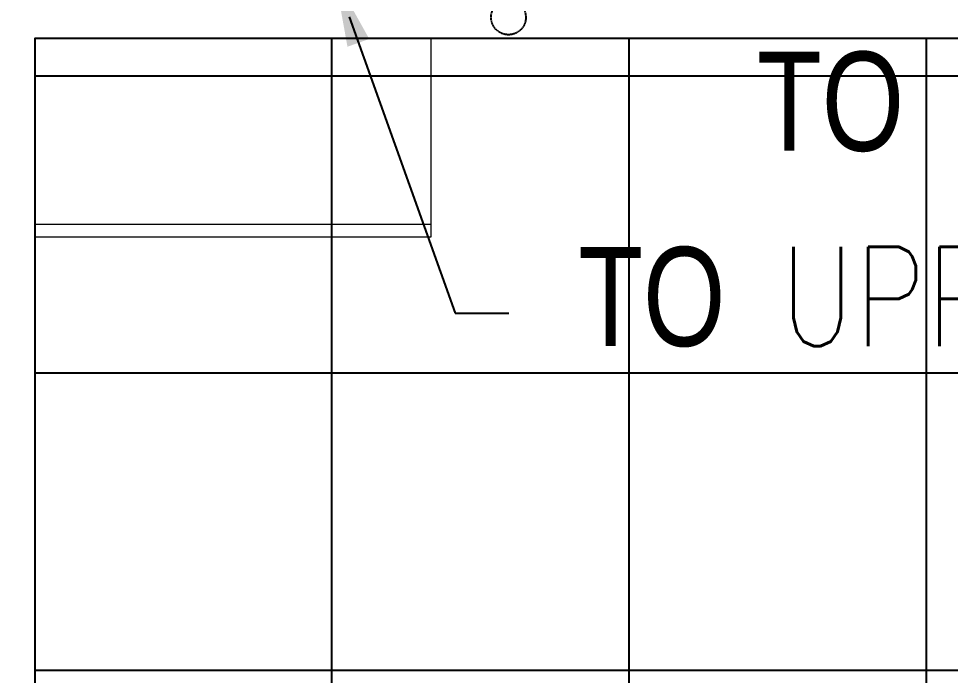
# Model space of a CAD drawing. Extents: x -178977 to 231842, y -29287 to 19916.
# Drawn here: x 39443 to 41324, y 4150 to 5475 of the extents above; entities that cross this region are included whole.
import ezdxf
from ezdxf import colors
from ezdxf.entities.mleader import LeaderData, LeaderLine
from ezdxf.math import Vec2, Vec3

# ---------------------------------------------------------------- set-up
doc = ezdxf.new("R2010")
doc.units = 0
doc.header["$LTSCALE"] = 0.25
doc.linetypes.add('DASHDOT', pattern=[25.4, 12.7, -6.35, 0, -6.35])
doc.linetypes.add('HIDDEN', pattern=[9.525, 6.35, -3.175])
doc.layers.add('01-First Floor-FUR$0$FALSE CEILING', color=251, linetype='Continuous')
for name, color, linetype, lineweight in [('01-First Floor-FUR$0$LOADING', 253, 'Continuous', 5), ('01-First Floor-FUR$0$Walls', 251, 'Continuous', 5), ('E-LITE-CIRC', 6, 'Continuous', 25), ('E-LITE-CLNG-CNDT', 6, 'DASHDOT', 35), ('E-POWR-FLOR-CNDT', 6, 'HIDDEN', 25)]:
    doc.layers.add(name, color=color, linetype=linetype, lineweight=lineweight)
doc.styles.add('DC_SIMPLEX', font='SIMPLEX.shx', dxfattribs={"width": 0.7})

# ---------------------------------------------------------------- blocks, each defined once
blk = doc.blocks.new('01-First Floor-FUR$0$GF21027-P')
at = {"layer": '01-First Floor-FUR$0$LOADING'}
for p, q in [((0.4, 0.4), (-0.4, 0.4)), ((-0.4, 0.4), (-0.4, 0)), ((0.4, 0), (0.4, 0.4)), ((-0.4, 0.025), (0.4, 0.025)), ((-0.4, 0), (0.4, 0))]:
    blk.add_line(p, q, dxfattribs=at)
blk = doc.blocks.new('01-First Floor-FUR')
at = {"layer": '01-First Floor-FUR$0$FALSE CEILING', "linetype": 'Continuous'}
for p, q in [((40076, 2360), (40076, 5435)), ((40676, 2360), (40676, 5435)), ((41276, 2360), (41276, 5435)), ((39476, 5360), (43476, 5360)), ((39476, 4760), (43476, 4760)), ((39476, 4160), (43476, 4160))]:
    blk.add_line(p, q, dxfattribs=at)
at = {"layer": '01-First Floor-FUR$0$FALSE CEILING'}
blk.add_lwpolyline([(39476, 2360), (43476, 2360), (43476, 5435), (39476, 5435)], close=True, dxfattribs=at)
at = {"layer": '01-First Floor-FUR$0$Walls'}
for p, q in [((43476, 5435), (39476, 5435)), ((39476, 5435), (39476, 2360))]:
    blk.add_line(p, q, dxfattribs=at)
at = {"layer": '01-First Floor-FUR$0$LOADING', "color": 1, "xscale": 1000, "yscale": 1000, "zscale": 1000, "rotation": 2.091175133064225e-08}
blk.add_blockref('01-First Floor-FUR$0$GF21027-P', (39876, 5035, -0.1), dxfattribs=at)
blk = doc.blocks.new('ARR0W')
at = {"color": 45}
blk.add_ellipse((0, 0), major_axis=(0.4, 0), ratio=0.4, dxfattribs=at)
at = {"color": 45, "ltscale": 0.5}
blk.add_solid([(-1.4, 0.167), (-0.4, 0), (-1.4, -0.167)], dxfattribs=at)

msp = doc.modelspace()

# ---------------------------------------------------------------- linework, layer by layer
at = {"layer": 'E-POWR-FLOR-CNDT'}
msp.add_circle((40432.3, 5477.6), 35, dxfattribs=at)

# ---------------------------------------------------------------- block references
at = {"layer": 'E-LITE-CLNG-CNDT'}
msp.add_blockref('01-First Floor-FUR', (0, 0), dxfattribs=at)

# ---------------------------------------------------------------- leaders
at = {"layer": 'E-LITE-CIRC'}
ml = msp.add_multileader_mtext('Standard', dxfattribs=at)
ml.set_content('{\\Fdc_el_romans|c0;\\W0.8;TO\\Fromans|c0; \\Fsimplex|c0;UPP-F1/S12}', color=256, style='DC_SIMPLEX')
ml.set_leader_properties()
ml.set_arrow_properties(name='ARR0W')
ml.build(insert=Vec2(0, 0))
ml.multileader.update_dxf_attribs({"dogleg_length": 200, "arrow_head_size": 140, "scale": 100})
ctx = ml.context
ctx.base_point, ctx.scale, ctx.char_height, ctx.arrow_head_size, ctx.landing_gap_size, ctx.plane_origin, ctx.plane_x_axis, ctx.plane_y_axis = Vec3(40433.3, 4880.8), 100, 200, 140, 140, Vec3(57678.6, -1284.1), Vec3(1, 0.000001, 0), Vec3(-0.000001, 1, 0)
notes = []
notes.append((ctx, [(0, (1, 1, 0), (40324.5, 4880.8), (1, 0.000001, 0), 108.8, [(0, [(40063.2, 5610.8)], 0, [])])]))
ctx.mtext.insert, ctx.mtext.text_direction, ctx.mtext.rotation, ctx.mtext.flow_direction = Vec3(40573.3, 5014.2), Vec3(1, 0.000001, 0), 0.000001, 5
ml = msp.add_multileader_mtext('Standard', dxfattribs=at)
ml.set_content('{\\Fdc_el_romans|c0;\\W0.8;TO\\Fromans|c0; \\Fsimplex|c0;PP-\\Fdc_el_romans|c0;F1\\Fsimplex|c0;/M40}', color=256, style='DC_SIMPLEX')
ml.set_leader_properties()
ml.set_arrow_properties(name='ARR0W')
ml.build(insert=Vec2(0, 0))
ml.multileader.update_dxf_attribs({"dogleg_length": 200, "arrow_head_size": 140, "scale": 100})
ctx = ml.context
ctx.base_point, ctx.scale, ctx.char_height, ctx.arrow_head_size, ctx.landing_gap_size, ctx.plane_origin, ctx.plane_x_axis, ctx.plane_y_axis = Vec3(40655.2, 5275, -0.1), 100, 200, 140, 140, Vec3(55815.5, -1816.1, -0.1), Vec3(1, 0.000001, 0), Vec3(-0.000001, 1, 0)
ctx.text_align_type = 2
notes.append((ctx, [(1, (1, 1, 0), (42895.4, 5275, -0.1), (-1, -0.000001, 0), 108.8, [(0, [(43471.9, 4539.4, -0.1)], 0, [])])]))
ctx.mtext.insert, ctx.mtext.text_direction, ctx.mtext.rotation, ctx.mtext.width, ctx.mtext.alignment, ctx.mtext.flow_direction = Vec3(42646.6, 5408.3, -0.1), Vec3(1, 0.000001, 0), 0.000001, 2216.233, 3, 5
for ctx, leaders in notes:
    for number, flags, end, landing, length, lines in leaders:
        leader = LeaderData()
        leader.index, (leader.has_last_leader_line, leader.has_dogleg_vector, leader.attachment_direction) = number, flags
        leader.last_leader_point, leader.dogleg_vector, leader.dogleg_length = Vec3(end), Vec3(landing), length
        for number, points, colour, breaks in lines:
            line = LeaderLine()
            line.index, line.vertices, line.color, line.breaks = number, Vec3.list(points), colors.encode_raw_color(colour), breaks
            leader.lines.append(line)
        ctx.leaders.append(leader)

doc.saveas('drawing.dxf')
